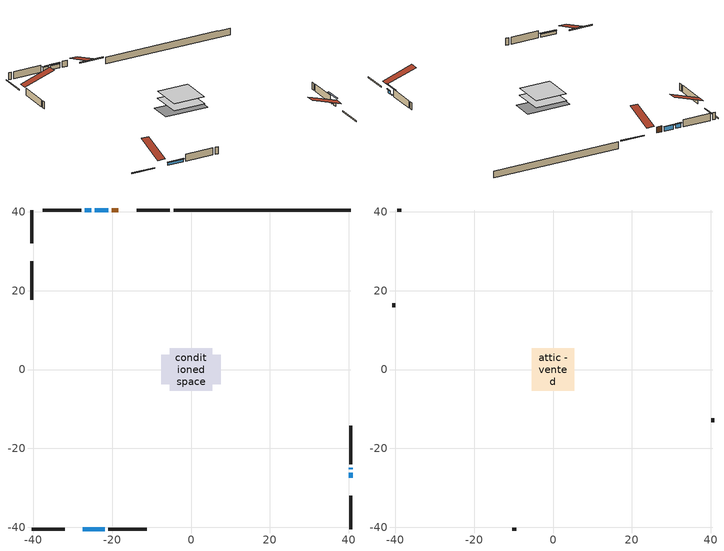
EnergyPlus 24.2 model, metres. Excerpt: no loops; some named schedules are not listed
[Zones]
conditioned space
 floor adiabatic (AdiabaticFloorConstruction): -5.44,-5.44 -5.44,5.44 5.44,5.44 5.44,-5.44 z0.61
 floor foundation (Slab1 construction): -7.52,-3.71 -7.52,3.71 7.52,3.71 7.52,-3.71 z-1.75
 wall outside (RimJoist1 construction): -5.37,40.47 -13.79,40.47 / -40.47,-40.47 -32.05,-40.47 / -40.47,40.47 -40.47,32.05 / 40.47,-40.47 40.47,-32.05 z0.61:0.91
 wall outside (AdiabaticWallConstruction 1): -18.42,40.47 -20.13,40.47 z0.61:2.64
 wall outside (AdiabaticWallConstruction): 40.47,-27.42 40.47,-26.2 z0.61:1.67; 40.47,-25.28 40.47,-24.93 z0.61:0.91; -21.06,40.47 -24.38,40.47 / -25.31,40.47 -26.97,40.47 z0.61:2.07; -27.41,-40.47 -21.87,-40.47 z0.61:1.58
 wall outside (Wall1 construction): -27.9,40.47 -37.61,40.47 / -20.94,-40.47 -11.23,-40.47 / -40.47,27.41 -40.47,17.71 / 40.47,-24 40.47,-14.3 z0.61:3.05
 wall foundation (FoundationWall1 construction): -4.44,40.47,-1.75 -4.44,40.47,0.61 35.98,40.47,0.61 35.98,40.47,0.59 40.47,40.47,0.59 40.47,40.47,-1.75
 window (WindowConstruction): 40.47,-27.41 40.47,-26.2 z0.61:1.67
 window (WindowConstruction 4): 40.47,-25.27 40.47,-24.93 z0.61:0.91
 window (WindowConstruction 1): -21.06,40.47 -24.38,40.47 z0.61:2.07
 window (WindowConstruction 2): -25.31,40.47 -26.97,40.47 z0.61:2.07
 window (WindowConstruction 3): -27.41,-40.47 -21.87,-40.47 z0.61:1.58
 door (Door): -18.42,40.47 -20.13,40.47 z0.61:2.64
 ceiling adiabatic (AdiabaticFloorConstruction): 5.44,-5.44 5.44,5.44 -5.44,5.44 -5.44,-5.44 z0.61
attic - vented
 floor to conditioned space (Floor1 construction Reversed): -5.42,-5.42 -5.42,5.42 5.42,5.42 5.42,-5.42 z3.05
 wall outside (Wall2 construction): -38.54,40.47 -39.54,40.47 / -10.3,-40.47 -9.3,-40.47 / -40.47,16.78 -40.47,15.77 / 40.47,-13.37 40.47,-12.36 z0.61:3.05
 roof outside (Roof1 construction): -17.49,40.47,3.05 -17.49,29.92,6.56 -14.71,29.92,6.56 -14.71,40.47,3.05; -28.34,-40.47,3.05 -28.34,-29.92,6.56 -31.12,-29.92,6.56 -31.12,-40.47,3.05; -40.47,28.34,3.05 -29.92,28.34,6.56 -29.92,31.12,6.56 -40.47,31.12,3.05; 40.47,-28.34,3.05 29.92,-28.34,6.56 29.92,-31.12,6.56 40.47,-31.12,3.05
shading: 40.47,-26 40.47,-27.62 40.88,-27.62 40.88,-26 z1.87; 40.47,-22.29 40.47,-27.91 40.88,-27.91 40.88,-22.29 z3.55; -24.58,40.47 -20.86,40.47 -20.86,40.88 -24.58,40.88 z2.27; -27.17,40.47 -25.11,40.47 -25.11,40.88 -27.17,40.88 z2.27; -21.67,-40.47 -27.62,-40.47 -27.62,-40.88 -21.67,-40.88 z1.78
[Building]
Building 1: Terrain=Suburbs
[Site:Location]
Winnipeg Intl AP_MB: Latitude {deg}=49.91; Longitude {deg}=-97.24; Time Zone {hr}=-6; Elevation {m}=239; Keep Site Location Information=Yes
[Site:GroundTemperature:Shallow]
-2.46526, -5.11642, -5.32873, -4.07063, 0.979979, 6.00706, 10.3653, 13.1261, 13.3606, 11.1152, 6.8681, 1.99523
[Site:WaterMainsTemperature]
Calculation Method=Schedule; Temperature Schedule=mains temperature schedule
[Material] Roughness=Rough; Thermal Absorptance=0.9
Name | Thickness {m} | Conductivity {W/m-K} | Density {kg/m3} | Specific Heat {J/kg-K} | Solar Absorptance | Visible Absorptance
asphalt or fiberglass shingles | 0.00635 | 0.162714 | 1121.4 | 1465.45 | 0.84 | 0.84
ceiling loosefill ins | 0.254 | 0.0480833 | 16.02 | 1046.75 | 0.7 | 0.7
ceiling stud and cavity | 0.1397 | 0.188002 | 65.682 | 1177.47 | 0.7 | 0.7
concrete 4.0 in. | 0.1016 | 1.803125 | 2242.8 | 837.4 | 0.7 | 0.7
concrete 8.0 in. | 0.2032 | 1.803125 | 2242.8 | 837.4 | 0.7 | 0.7
door material | 0.04445 | 0.053851 | 512.64 | 1214.23 | 0.7 | 0.7
exterior vertical ins | 0.0457286 | 0.029427 | 32.04 | 1214.23 | 0.7 | 0.7
floor covering | 0.0127 | 0.0433444 | 54.468 | 1339.84 | 0.6 | 0.6
floor rigid ins; wall rigid ins 1 | 0.512978 | 0.029427 | 32.04 | 1214.23 | 0.7 | 0.7
floor stud and cavity | 0.1397 | 1.75129 | 37.0049 | 1207.88 | 0.7 | 0.7
furniture material conditioned space 1 | 0.1524 | 0.115458 | 640.8 | 1214.23 | 0.6 | 0.6
gypsum board | 0.0127 | 0.160291 | 801 | 837.4 | 0.6 | 0.6
gypsum board 1 | 0.0127 | 0.160291 | 801 | 837.4 | 0.7 | 0.7
osb sheathing 0.5 in. | 0.0127 | 0.115458 | 512.64 | 1214.23 | 0.7 | 0.7
osb sheathing 0.75 in. | 0.01905 | 0.115458 | 512.64 | 1214.23 | 0.7 | 0.7
rim joist stud and cavity | 0.0508 | 0.648972 | 50.32683 | 1063.81 | 0.6 | 0.6
wall rigid ins | 0.051816 | 0.029427 | 32.04 | 1214.23 | 0.7 | 0.7
wall stud and cavity | 0.1397 | 0.145844 | 139.0536 | 1170.24 | 0.7 | 0.7
wall stud and cavity 1 | 0.0889 | 6.1454 | 50.32683 | 1063.81 | 0.6 | 0.6
wall stud and cavity 2 | 0.0889 | 0.380278 | 52.3479 | 1209.89 | 0.7 | 0.7
wall stud and cavity 3 | 0.0889 | 0.391764 | 83.0341 | 1211.67 | 0.7 | 0.7
wood siding | 0.0254 | 0.102417 | 544.68 | 1172.36 | 0.4 | 0.4
wood siding 1 | 0.00254 | 0.102417 | 544.68 | 1172.36 | 0.4 | 0.4
wood siding 2; wood siding 3; wood siding 4 | 0.0254 | 0.102417 | 544.68 | 1172.36 | 0.7 | 0.7
[WindowMaterial:SimpleGlazingSystem]
Name | U-Factor {W/m2-K} | Solar Heat Gain Coefficient
WindowMaterial | 1.81582 | 0.56
WindowMaterial 1 | 1.63754 | 0.58
WindowMaterial 2 | 1.72384 | 0.58
WindowMaterial 3 | 1.84649 | 0.55
WindowMaterial 4 | 3.26144 | 0.43
[Construction]
AdiabaticFloorConstruction: floor stud and cavity, floor rigid ins, osb sheathing 0.75 in., floor covering
AdiabaticWallConstruction: wood siding 3, wall rigid ins 1, wall stud and cavity 2, gypsum board
AdiabaticWallConstruction 1: wood siding 4, wall rigid ins 1, wall stud and cavity 2, gypsum board
Door: door material
Floor1 construction Reversed: gypsum board, ceiling stud and cavity, ceiling loosefill ins
FoundationWall1 construction: concrete 8.0 in., gypsum board 1
furniture construction conditioned space 1: furniture material conditioned space 1
PartitionWallConstruction: gypsum board, wall stud and cavity 3, gypsum board
RimJoist1 construction: wood siding 2, rim joist stud and cavity
Roof1 construction: asphalt or fiberglass shingles
Slab1 construction: concrete 4.0 in.
Wall1 construction: wood siding, wall rigid ins, osb sheathing 0.5 in., wall stud and cavity, gypsum board
Wall2 construction: wood siding 1, wall stud and cavity 1
WindowConstruction: WindowMaterial
WindowConstruction 1: WindowMaterial 1
WindowConstruction 2: WindowMaterial 2
WindowConstruction 3: WindowMaterial 3
WindowConstruction 4: WindowMaterial 4
[Zone] Multiplier=1; Part of Total Floor Area=Yes
Name | Volume {m3}
attic - vented | 66.9484
conditioned space | 575.1
[Space]
Name | Zone | Volume {m3}
attic - vented 1 | attic - vented | 66.9484
conditioned space 1 | conditioned space | 575.1
[ZoneInfiltration:EffectiveLeakageArea]
infil attic - vented 1: Zone or Space=attic - vented 1; Schedule=Always On Discrete; Effective Air Leakage Area {cm2}=3909.67; Stack Coefficient=0.00041407; Wind Coefficient=1.37486e-05
[ZoneMixing]
whole house fan mix: Zone or Space=attic - vented; Schedule=Always On Continuous; Design Flow Rate Calculation Method=Flow/Zone; Design Flow Rate {m3/s}=0; Source Zone or Space=conditioned space
[SurfaceProperty:ExposedFoundationPerimeter]
Slab1: Exposed Perimeter Calculation Method=TotalExposedPerimeter; Total Exposed Perimeter {m}=44.908
[InternalMass] Zone or ZoneList=conditioned space; Space or SpaceList=conditioned space 1
Name | Construction | Surface Area {m2}
furniture mass conditioned space 1 | furniture construction conditioned space 1 | 92.0079
partition wall mass | PartitionWallConstruction | 230.02
[Lights]
interior lighting: Zone or ZoneList or Space or SpaceList=conditioned space 1; Schedule=interior lighting schedule; Design Level Calculation Method=LightingLevel; Lighting Level {W}=343.2; Return Air Fraction=0; Fraction Radiant=0.6; Fraction Visible=0.2; Fraction Replaceable=1
[People]
occupants: Zone or ZoneList or Space or SpaceList=conditioned space 1; Number of People Schedule=occupants schedule; Number of People Calculation Method=People; Number of People=3; Fraction Radiant=0.314171; Sensible Heat Fraction=0.56303; Activity Level Schedule=occupants activity schedule; Carbon Dioxide Generation Rate {m3/s-W}=0; Enable ASHRAE 55 Comfort Warnings=No; Mean Radiant Temperature Calculation Type=EnclosureAveraged
[ElectricEquipment] Zone or ZoneList or Space or SpaceList=conditioned space 1; Design Level Calculation Method=EquipmentLevel
Name | Schedule | Design Level {W} | Fraction Latent | Fraction Radiant | Fraction Lost
clothes dryer | clothes dryer schedule | 140.772 | 0.015 | 0.081 | 0.85
clothes washer | clothes washer schedule | 32.1985 | 0.03 | 0.162 | 0.7
cooking range | cooking range schedule | 215.147 | 0.08 | 0.432 | 0.2
dishwasher | dishwasher schedule | 66.8632 | 0.3 | 0.18 | 0.4
fridge | fridge schedule | 72.9452 | 0 | 0.6 | 0
mech vent house fan | mech vent house fan schedule | 0 | 0 | 0 | 1
mech vent house fan cfis | mech vent house fan cfis schedule | 0 | 0 | 0 | 0
misc plug loads | misc plug loads schedule | 494.7 | 0.045 | 0.513 | 0.1
whole house fan | Always On Discrete | 0 | 0 | 0 | 1
[OtherEquipment] Zone or ZoneList or Space or SpaceList=conditioned space 1; Design Level Calculation Method=EquipmentLevel
Name | Fuel Type | Schedule | Design Level {W} | Fraction Latent | Fraction Radiant | Fraction Lost
clothes dryer 1 | Electricity | clothes dryer schedule | 0 | 0.015 | 0.081 | 0.85
cooking range 1 | Electricity | cooking range schedule | 0 | 0.08 | 0.432 | 0.2
general water use latent | None | general water use schedule | 62.594 | 1 | 0 | 0
general water use sensible | None | general water use schedule | -61.6891 | 0 | 0.6 | 0
mech vent house fan latent load | None | Always On Discrete | 0 | 1 | 0 | 0
mech vent house fan sensible load | None | Always On Discrete | 0 | 0 | 0 | 0
water heater energy adjustment1 | Electricity | Always On Discrete | 0.01 | 0 | 0 | 1
[ZoneInfiltration:DesignFlowRate] Zone or ZoneList or Space or SpaceList=conditioned space 1; Schedule=Always On Discrete; Design Flow Rate Calculation Method=Flow/Zone; Design Flow Rate {m3/s}=0
infil flow; natural vent flow; whole house fan flow
[AvailabilityManager:Scheduled]
furnace airloop Availability Manager: Schedule=Always On Discrete
[Foundation:Kiva]
Foundation Kiva 1: Initial Indoor Air Temperature {C}=21; Wall Height Above Grade {m}=0.609996; Wall Depth Below Slab {m}=0.2032; Custom Block Material Name 1=exterior vertical ins; Custom Block Depth 1 {m}=2.36001; Custom Block X Position 1 {m}=0.2159; Custom Block Z Position 1 {m}=0
[Foundation:Kiva:Settings]
Soil Conductivity {W/m-K}=0.849921; Soil Density {kg/m3}=1842.3; Soil Specific Heat {J/kg-K}=418.7; Ground Solar Absorptivity=0.9; Ground Thermal Absorptivity=0.9; Ground Surface Roughness {m}=0.03; Far-Field Width {m}=40; Deep-Ground Boundary Condition=ZeroFlux; Deep-Ground Depth {m}=40; Minimum Cell Dimension {m}=0.2; Maximum Cell Growth Coefficient=3; Simulation Timestep=Timestep
[Exterior:Lights]
exterior lighting: Schedule=exterior lighting schedule; Design Level {W}=75.6
[EnergyManagementSystem:GlobalVariable]
furnace_airloop_Fan_RTF
infil_program_Qfan
infil_program_Qinf
natural_vent_program_Qnv
natural_vent_program_Qwhf
[EnergyManagementSystem:Sensor]
Name | Output:Variable or Output:Meter Index Key | Output:Variable or Output:Meter
airflow_gain | infil flow | Infiltration Sensible Heat Gain Energy
airflow_gain_1 | natural vent flow | Infiltration Sensible Heat Gain Energy
airflow_gain_2 | whole house fan flow | Infiltration Sensible Heat Gain Energy
airflow_loss | infil flow | Infiltration Sensible Heat Loss Energy
airflow_loss_1 | natural vent flow | Infiltration Sensible Heat Loss Energy
airflow_loss_2 | whole house fan flow | Infiltration Sensible Heat Loss Energy
clg_load_cond |  | Cooling:EnergyTransfer:Zone:CONDITIONED SPACE
clg_sp_s; clg_sp_s_1 | cooling setpoint | Schedule Value
clothes_dryer_exhaust_0_sch_s | clothes dryer exhaust 0 schedule | Schedule Value
cool_season | cooling season schedule | Schedule Value
htg_load_cond |  | Heating:EnergyTransfer:Zone:CONDITIONED SPACE
htg_sp_s; htg_sp_s_1 | heating setpoint | Schedule Value
ig_ee_conv | clothes dryer | Electric Equipment Convective Heating Energy
ig_ee_conv_2 | cooking range | Electric Equipment Convective Heating Energy
ig_ee_conv_4 | fridge | Electric Equipment Convective Heating Energy
ig_ee_conv_5 | misc plug loads | Electric Equipment Convective Heating Energy
ig_ee_conv_6 | whole house fan | Electric Equipment Convective Heating Energy
ig_ee_rad | clothes dryer | Electric Equipment Radiant Heating Energy
ig_ee_rad_2 | cooking range | Electric Equipment Radiant Heating Energy
ig_ee_rad_4 | fridge | Electric Equipment Radiant Heating Energy
ig_ee_rad_5 | misc plug loads | Electric Equipment Radiant Heating Energy
ig_ee_rad_6 | whole house fan | Electric Equipment Radiant Heating Energy
ig_lgt_conv | interior lighting | Lights Convective Heating Energy
ig_lgt_rad | interior lighting | Lights Radiant Heating Energy
ig_lgt_vis | interior lighting | Lights Visible Radiation Heating Energy
ig_oe_conv | clothes dryer 1 | Other Equipment Convective Heating Energy
ig_oe_conv_1 | cooking range 1 | Other Equipment Convective Heating Energy
ig_oe_conv_2 | general water use latent | Other Equipment Convective Heating Energy
ig_oe_conv_3 | general water use sensible | Other Equipment Convective Heating Energy
ig_oe_conv_4 | water heater energy adjustment1 | Other Equipment Convective Heating Energy
ig_oe_rad | clothes dryer 1 | Other Equipment Radiant Heating Energy
ig_oe_rad_1 | cooking range 1 | Other Equipment Radiant Heating Energy
ig_oe_rad_2 | general water use latent | Other Equipment Radiant Heating Energy
ig_oe_rad_3 | general water use sensible | Other Equipment Radiant Heating Energy
ig_oe_rad_4 | water heater energy adjustment1 | Other Equipment Radiant Heating Energy
ig_ppl_conv | occupants | People Convective Heating Energy
ig_ppl_rad | occupants | People Radiant Heating Energy
im_conv | furniture mass conditioned space 1 | Surface Inside Face Convection Heat Gain Energy
im_conv_1 | partition wall mass | Surface Inside Face Convection Heat Gain Energy
im_ig | furniture mass conditioned space 1 | Surface Inside Face Internal Gains Radiation Heat Gain Energy
im_ig_1 | partition wall mass | Surface Inside Face Internal Gains Radiation Heat Gain Energy
im_lgt | furniture mass conditioned space 1 | Surface Inside Face Lights Radiation Heat Gain Energy
im_lgt_1 | partition wall mass | Surface Inside Face Lights Radiation Heat Gain Energy
im_sol | furniture mass conditioned space 1 | Surface Inside Face Solar Radiation Heat Gain Energy
im_sol_1 | partition wall mass | Surface Inside Face Solar Radiation Heat Gain Energy
im_surf | furniture mass conditioned space 1 | Surface Inside Face Net Surface Thermal Radiation Heat Gain Energy
im_surf_1 | partition wall mass | Surface Inside Face Net Surface Thermal Radiation Heat Gain Energy
mv_conv | mech vent house fan | Electric Equipment Convective Heating Energy
mv_conv_1 | mech vent house fan cfis | Electric Equipment Convective Heating Energy
mv_conv_2 | mech vent house fan latent load | Other Equipment Convective Heating Energy
mv_conv_3 | mech vent house fan sensible load | Other Equipment Convective Heating Energy
mv_rad | mech vent house fan | Electric Equipment Radiant Heating Energy
mv_rad_1 | mech vent house fan cfis | Electric Equipment Radiant Heating Energy
mv_rad_2 | mech vent house fan latent load | Other Equipment Radiant Heating Energy
mv_rad_3 | mech vent house fan sensible load | Other Equipment Radiant Heating Energy
natural_vent_s | natural vent schedule | Schedule Value
out_pb_s |  | Site Outdoor Air Barometric Pressure
out_wt_s |  | Site Outdoor Air Humidity Ratio
site_vw_s |  | Site Wind Speed
ss_back_out | Window1 | Surface Window Shortwave from Zone Back Out Window Heat Transfer Rate
ss_back_out_1 | Window10 | Surface Window Shortwave from Zone Back Out Window Heat Transfer Rate
ss_back_out_2 | Window2 | Surface Window Shortwave from Zone Back Out Window Heat Transfer Rate
ss_back_out_3 | Window4 | Surface Window Shortwave from Zone Back Out Window Heat Transfer Rate
ss_back_out_4 | Window5 | Surface Window Shortwave from Zone Back Out Window Heat Transfer Rate
ss_conv | Door1 | Surface Inside Face Convection Heat Gain Energy
ss_conv_1 | Window1 | Surface Inside Face Convection Heat Gain Energy
ss_conv_2 | Window10 | Surface Inside Face Convection Heat Gain Energy
ss_conv_3 | Window2 | Surface Inside Face Convection Heat Gain Energy
ss_conv_4 | Window4 | Surface Inside Face Convection Heat Gain Energy
ss_conv_5 | Window5 | Surface Inside Face Convection Heat Gain Energy
ss_ig | Door1 | Surface Inside Face Internal Gains Radiation Heat Gain Energy
ss_ig_1 | Window1 | Surface Inside Face Internal Gains Radiation Heat Gain Energy
ss_ig_2 | Window10 | Surface Inside Face Internal Gains Radiation Heat Gain Energy
ss_ig_3 | Window2 | Surface Inside Face Internal Gains Radiation Heat Gain Energy
ss_ig_4 | Window4 | Surface Inside Face Internal Gains Radiation Heat Gain Energy
ss_ig_5 | Window5 | Surface Inside Face Internal Gains Radiation Heat Gain Energy
ss_lgt | Door1 | Surface Inside Face Lights Radiation Heat Gain Energy
ss_sol | Door1 | Surface Inside Face Solar Radiation Heat Gain Energy
ss_surf | Door1 | Surface Inside Face Net Surface Thermal Radiation Heat Gain Energy
ss_surf_1 | Window1 | Surface Inside Face Net Surface Thermal Radiation Heat Gain Energy
ss_surf_2 | Window10 | Surface Inside Face Net Surface Thermal Radiation Heat Gain Energy
ss_surf_3 | Window2 | Surface Inside Face Net Surface Thermal Radiation Heat Gain Energy
ss_surf_4 | Window4 | Surface Inside Face Net Surface Thermal Radiation Heat Gain Energy
ss_surf_5 | Window5 | Surface Inside Face Net Surface Thermal Radiation Heat Gain Energy
ss_trans_in | Window1 | Surface Window Transmitted Solar Radiation Rate
ss_trans_in_1 | Window10 | Surface Window Transmitted Solar Radiation Rate
ss_trans_in_2 | Window2 | Surface Window Transmitted Solar Radiation Rate
ss_trans_in_3 | Window4 | Surface Window Transmitted Solar Radiation Rate
ss_trans_in_4 | Window5 | Surface Window Transmitted Solar Radiation Rate
ss_trans_out | Window1 | Surface Inside Face Initial Transmitted Diffuse Transmitted Out Window Solar Radiation Rate
ss_trans_out_1 | Window10 | Surface Inside Face Initial Transmitted Diffuse Transmitted Out Window Solar Radiation Rate
ss_trans_out_2 | Window2 | Surface Inside Face Initial Transmitted Diffuse Transmitted Out Window Solar Radiation Rate
ss_trans_out_3 | Window4 | Surface Inside Face Initial Transmitted Diffuse Transmitted Out Window Solar Radiation Rate
ss_trans_out_4 | Window5 | Surface Inside Face Initial Transmitted Diffuse Transmitted Out Window Solar Radiation Rate
s_conv | Floor1 | Surface Inside Face Convection Heat Gain Energy
s_conv_1 | FoundationWall1 | Surface Inside Face Convection Heat Gain Energy
s_conv_10 | Wall1:180 | Surface Inside Face Convection Heat Gain Energy
s_conv_11 | Wall1:270 | Surface Inside Face Convection Heat Gain Energy
s_conv_12 | Wall1:90 | Surface Inside Face Convection Heat Gain Energy
s_conv_2 | inferred conditioned ceiling | Surface Inside Face Convection Heat Gain Energy
s_conv_3 | inferred conditioned floor | Surface Inside Face Convection Heat Gain Energy
s_conv_4 | RimJoist1:0 | Surface Inside Face Convection Heat Gain Energy
s_conv_5 | RimJoist1:180 | Surface Inside Face Convection Heat Gain Energy
s_conv_6 | RimJoist1:270 | Surface Inside Face Convection Heat Gain Energy
s_conv_7 | RimJoist1:90 | Surface Inside Face Convection Heat Gain Energy
s_conv_8 | Slab1 | Surface Inside Face Convection Heat Gain Energy
s_conv_9 | Wall1:0 | Surface Inside Face Convection Heat Gain Energy
s_ig | Floor1 | Surface Inside Face Internal Gains Radiation Heat Gain Energy
s_ig_1 | FoundationWall1 | Surface Inside Face Internal Gains Radiation Heat Gain Energy
s_ig_10 | Wall1:180 | Surface Inside Face Internal Gains Radiation Heat Gain Energy
s_ig_11 | Wall1:270 | Surface Inside Face Internal Gains Radiation Heat Gain Energy
s_ig_12 | Wall1:90 | Surface Inside Face Internal Gains Radiation Heat Gain Energy
s_ig_2 | inferred conditioned ceiling | Surface Inside Face Internal Gains Radiation Heat Gain Energy
s_ig_3 | inferred conditioned floor | Surface Inside Face Internal Gains Radiation Heat Gain Energy
s_ig_4 | RimJoist1:0 | Surface Inside Face Internal Gains Radiation Heat Gain Energy
s_ig_5 | RimJoist1:180 | Surface Inside Face Internal Gains Radiation Heat Gain Energy
s_ig_6 | RimJoist1:270 | Surface Inside Face Internal Gains Radiation Heat Gain Energy
s_ig_7 | RimJoist1:90 | Surface Inside Face Internal Gains Radiation Heat Gain Energy
s_ig_8 | Slab1 | Surface Inside Face Internal Gains Radiation Heat Gain Energy
s_ig_9 | Wall1:0 | Surface Inside Face Internal Gains Radiation Heat Gain Energy
s_lgt | Floor1 | Surface Inside Face Lights Radiation Heat Gain Energy
s_lgt_1 | FoundationWall1 | Surface Inside Face Lights Radiation Heat Gain Energy
s_lgt_10 | Wall1:180 | Surface Inside Face Lights Radiation Heat Gain Energy
s_lgt_11 | Wall1:270 | Surface Inside Face Lights Radiation Heat Gain Energy
s_lgt_12 | Wall1:90 | Surface Inside Face Lights Radiation Heat Gain Energy
s_lgt_2 | inferred conditioned ceiling | Surface Inside Face Lights Radiation Heat Gain Energy
s_lgt_3 | inferred conditioned floor | Surface Inside Face Lights Radiation Heat Gain Energy
s_lgt_4 | RimJoist1:0 | Surface Inside Face Lights Radiation Heat Gain Energy
s_lgt_5 | RimJoist1:180 | Surface Inside Face Lights Radiation Heat Gain Energy
s_lgt_6 | RimJoist1:270 | Surface Inside Face Lights Radiation Heat Gain Energy
s_lgt_7 | RimJoist1:90 | Surface Inside Face Lights Radiation Heat Gain Energy
s_lgt_8 | Slab1 | Surface Inside Face Lights Radiation Heat Gain Energy
s_lgt_9 | Wall1:0 | Surface Inside Face Lights Radiation Heat Gain Energy
s_sol | Floor1 | Surface Inside Face Solar Radiation Heat Gain Energy
s_sol_1 | FoundationWall1 | Surface Inside Face Solar Radiation Heat Gain Energy
s_sol_10 | Wall1:180 | Surface Inside Face Solar Radiation Heat Gain Energy
s_sol_11 | Wall1:270 | Surface Inside Face Solar Radiation Heat Gain Energy
s_sol_12 | Wall1:90 | Surface Inside Face Solar Radiation Heat Gain Energy
s_sol_2 | inferred conditioned ceiling | Surface Inside Face Solar Radiation Heat Gain Energy
s_sol_3 | inferred conditioned floor | Surface Inside Face Solar Radiation Heat Gain Energy
s_sol_4 | RimJoist1:0 | Surface Inside Face Solar Radiation Heat Gain Energy
s_sol_5 | RimJoist1:180 | Surface Inside Face Solar Radiation Heat Gain Energy
s_sol_6 | RimJoist1:270 | Surface Inside Face Solar Radiation Heat Gain Energy
s_sol_7 | RimJoist1:90 | Surface Inside Face Solar Radiation Heat Gain Energy
s_sol_8 | Slab1 | Surface Inside Face Solar Radiation Heat Gain Energy
s_sol_9 | Wall1:0 | Surface Inside Face Solar Radiation Heat Gain Energy
s_surf | Floor1 | Surface Inside Face Net Surface Thermal Radiation Heat Gain Energy
s_surf_1 | FoundationWall1 | Surface Inside Face Net Surface Thermal Radiation Heat Gain Energy
s_surf_10 | Wall1:180 | Surface Inside Face Net Surface Thermal Radiation Heat Gain Energy
s_surf_11 | Wall1:270 | Surface Inside Face Net Surface Thermal Radiation Heat Gain Energy
s_surf_12 | Wall1:90 | Surface Inside Face Net Surface Thermal Radiation Heat Gain Energy
s_surf_2 | inferred conditioned ceiling | Surface Inside Face Net Surface Thermal Radiation Heat Gain Energy
s_surf_3 | inferred conditioned floor | Surface Inside Face Net Surface Thermal Radiation Heat Gain Energy
s_surf_4 | RimJoist1:0 | Surface Inside Face Net Surface Thermal Radiation Heat Gain Energy
s_surf_5 | RimJoist1:180 | Surface Inside Face Net Surface Thermal Radiation Heat Gain Energy
s_surf_6 | RimJoist1:270 | Surface Inside Face Net Surface Thermal Radiation Heat Gain Energy
s_surf_7 | RimJoist1:90 | Surface Inside Face Net Surface Thermal Radiation Heat Gain Energy
s_surf_8 | Slab1 | Surface Inside Face Net Surface Thermal Radiation Heat Gain Energy
s_surf_9 | Wall1:0 | Surface Inside Face Net Surface Thermal Radiation Heat Gain Energy
[EnergyManagementSystem:Actuator]
Name | Actuated Component Unique | Actuated Component Type | Actuated Component Control Type
fridge_schedule_act | fridge schedule | Schedule:Constant | Schedule Value
infil_flow_act | infil flow | Zone Infiltration | Air Exchange Flow Rate
mech_vent_house_fan_cfis_act | mech vent house fan cfis | ElectricEquipment | Electricity Rate
mech_vent_house_fan_latent_load_act | mech vent house fan latent load | OtherEquipment | Power Level
mech_vent_house_fan_sensible_load_act | mech vent house fan sensible load | OtherEquipment | Power Level
natural_vent_flow_act | natural vent flow | Zone Infiltration | Air Exchange Flow Rate
water_heater_ec_adj_act | water heater energy adjustment1 | OtherEquipment | Power Level
whole_house_fan_act | whole house fan | ElectricEquipment | Electricity Rate
whole_house_fan_flow_act | whole house fan flow | Zone Infiltration | Air Exchange Flow Rate
whole_house_fan_mix_act | whole house fan mix | ZoneMixing | Air Exchange Flow Rate
